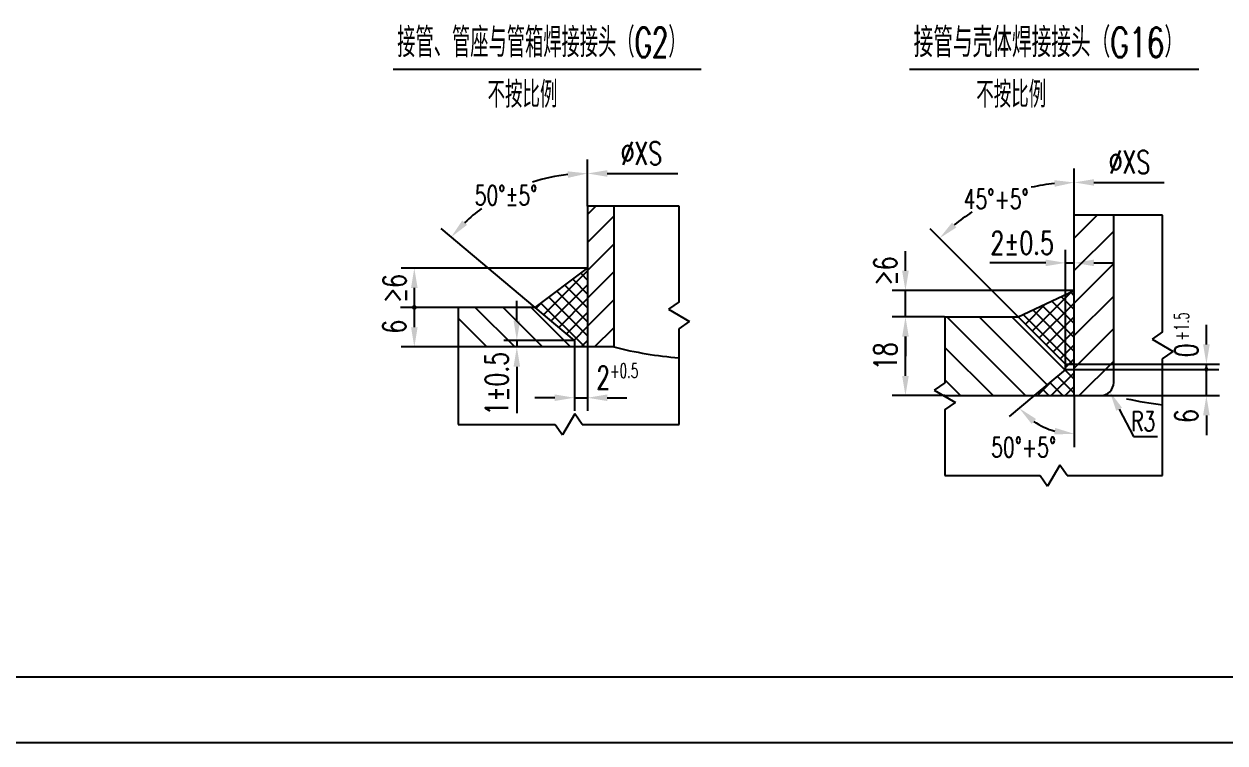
# Model space of a CAD drawing. Extents: x -330 to 591, y 748 to 1407.
# Drawn here: x -125.1 to 57.7, y 748.1 to 857.5 of the extents above; entities that cross this region are included whole.
import ezdxf

# ---------------------------------------------------------------- set-up
doc = ezdxf.new("R2010")
doc.units = 0
doc.header["$LTSCALE"] = 11
doc.header["$MEASUREMENT"] = 0
doc.layers.get('DEFPOINTS').update_dxf_attribs({"linetype": 'CONTINUOUS'})
doc.layers.add('1', color=1, linetype='CONTINUOUS')
doc.styles.add('HZTXT', font='romans.shx', dxfattribs={"width": 0.7, "bigfont": 'hzj.shx'})
doc.styles.get("Standard").update_dxf_attribs({"font": 'SimSun.ttf', "width": 0.7})
doc.dimstyles.get("Standard").update_dxf_attribs({"dimtxt": 0.18, "dimasz": 0.18, "dimexe": 0.18, "dimexo": 0.0625, "dimgap": 0.09, "dimtad": 0, "dimtih": 1, "dimtoh": 1, "dimdec": 4, "dimzin": 0, "dimdsep": 46, "dimtxsty": 'Standard', "dimcen": 0.09, "dimadec": 0, "dimazin": 0, "dimtfac": 1, "dimtdec": 4, "dimtofl": 0, "dimtmove": 0, "dimatfit": 3, "dimfxl": 0, "dimtolj": 1, "dimtzin": 0, "dimarcsym": 0})
doc.dimstyles.new('STANDARD$2', dxfattribs={"dimtxt": 3.5, "dimasz": 3, "dimexe": 2, "dimexo": 0, "dimgap": 1.3, "dimtad": 1, "dimtih": 1, "dimtoh": 1, "dimdec": 4, "dimlfac": 4, "dimdsep": 46, "dimtxsty": 'HZTXT', "dimcen": 0.1, "dimclrd": 4, "dimclre": 4, "dimclrt": 256, "dimadec": 0, "dimazin": 0, "dimtfac": 0.571429, "dimtdec": 4, "dimtix": 1, "dimtmove": 2, "dimatfit": 3, "dimfxl": 0, "dimtvp": 2, "dimtolj": 1, "dimtzin": 0, "dimlwd": -1, "dimlwe": -1, "dimarcsym": 0})

# ---------------------------------------------------------------- blocks, each defined once
blk = doc.blocks.new('*D112')
at = {"layer": '1', "color": 4}
for p, q in [((28.6, 800.9), (24.83, 797.73)), ((34.74, 800.88), (34.74, 793.11))]:
    blk.add_line(p, q, dxfattribs=at)
blk.add_arc((34.74, 806.05), 10.94, 235.7658, 254.2342, dxfattribs=at)
for points in [[(28.25, 796.63), (28.92, 797.38), (26.36, 799.02)], [(31.84, 796.02), (31.7, 795.03), (34.74, 795.11)]]:
    blk.add_solid(points, dxfattribs=at)
at = {"layer": 'DEFPOINTS', "color": 0}
for p in [(34.74, 828.4), (33.41, 804.93), (28.64, 800.93), (34.74, 800.93), (31.6, 795.57)]:
    blk.add_point(p, dxfattribs=at)
at = {"layer": '1', "color": 4, "insert": (27.03, 793.08), "char_height": 3, "attachment_point": 5, "style": 'HZTXT'}
blk.add_mtext('\\A1;50%%D+5%%D', dxfattribs=at)
blk = doc.blocks.new('*D111')
at = {"layer": '1', "color": 4, "lineweight": -2}
for p, q in [((33.41, 805.78), (33.41, 823.14)), ((34.74, 821.19), (34.74, 823.14)), ((30.41, 821.14), (27.41, 821.14)), ((33.41, 821.14), (34.74, 821.14)), ((37.74, 821.14), (40.74, 821.14))]:
    blk.add_line(p, q, dxfattribs=at)
at = {"layer": '1', "color": 4}
for points in [[(30.41, 821.64), (30.41, 820.64), (33.41, 821.14)], [(37.74, 821.64), (37.74, 820.64), (34.74, 821.14)]]:
    blk.add_solid(points, dxfattribs=at)
at = {"layer": 'DEFPOINTS', "color": 0}
for p in [(34.74, 821.14), (34.74, 821.14), (33.41, 805.73)]:
    blk.add_point(p, dxfattribs=at)
at = {"layer": '1', "color": 4, "insert": (26.8, 824.19), "char_height": 3.5, "attachment_point": 5, "style": 'HZTXT'}
blk.add_mtext('\\A1;2%%P0.5', dxfattribs=at)
blk = doc.blocks.new('*D110')
at = {"layer": '1', "color": 4, "lineweight": -2}
for p, q in [((9.05, 819.93), (9.05, 822.93)), ((34.69, 816.93), (7.05, 816.93)), ((9.05, 812.93), (9.05, 816.93)), ((9.05, 809.93), (9.05, 806.93))]:
    blk.add_line(p, q, dxfattribs=at)
at = {"layer": '1', "color": 4}
for points in [[(8.55, 819.93), (9.55, 819.93), (9.05, 816.93)], [(8.55, 809.93), (9.55, 809.93), (9.05, 812.93)]]:
    blk.add_solid(points, dxfattribs=at)
at = {"layer": 'DEFPOINTS', "color": 0}
for p in [(9.05, 816.93), (34.74, 816.93), (15.03, 812.93)]:
    blk.add_point(p, dxfattribs=at)
at = {"layer": '1', "color": 4, "insert": (6, 819.9), "char_height": 3.5, "attachment_point": 5, "rotation": 90, "style": 'HZTXT'}
blk.add_mtext('\\A1;≥6', dxfattribs=at)
blk = doc.blocks.new('*D109')
at = {"layer": '1', "color": 4}
blk.add_line((26.17, 812.96), (12.83, 826.31), dxfattribs=at)
for start, end in [(95.9322, 103.0423), (122.4117, 129.0678)]:
    blk.add_arc((34.74, 804.4), 28.99, start, end, dxfattribs=at)
for points in [[(31.72, 833.73), (31.77, 832.73), (34.74, 833.38)], [(16.8, 826.53), (16.14, 827.27), (14.24, 824.89)]]:
    blk.add_solid(points, dxfattribs=at)
at = {"layer": 'DEFPOINTS', "color": 0}
for p in [(34.74, 835.49), (27.24, 832.4), (34.74, 828.4), (26.21, 812.93), (33.41, 805.73)]:
    blk.add_point(p, dxfattribs=at)
at = {"layer": '1', "color": 4, "insert": (22.85, 830.87), "char_height": 3, "attachment_point": 5, "style": 'HZTXT'}
blk.add_mtext('\\A1;45%%D+5%%D', dxfattribs=at)
blk = doc.blocks.new('*D108')
at = {"layer": '1', "color": 4, "lineweight": -2}
for p, q in [((-39.38, 820.34), (-67.69, 820.34)), ((-65.69, 817.34), (-65.69, 811.34)), ((-59.08, 808.34), (-67.69, 808.34))]:
    blk.add_line(p, q, dxfattribs=at)
at = {"layer": '1', "color": 4}
for points in [[(-66.19, 817.34), (-65.19, 817.34), (-65.69, 820.34)], [(-66.19, 811.34), (-65.19, 811.34), (-65.69, 808.34)]]:
    blk.add_solid(points, dxfattribs=at)
at = {"layer": 'DEFPOINTS', "color": 0}
for p in [(-39.33, 820.34), (-65.69, 808.34), (-59.03, 808.34)]:
    blk.add_point(p, dxfattribs=at)
at = {"layer": '1', "color": 4, "insert": (-68.74, 811.41), "char_height": 3.5, "attachment_point": 5, "rotation": 90, "style": 'HZTXT'}
blk.add_mtext('\\A1;6', dxfattribs=at)
blk = doc.blocks.new('*D107')
at = {"layer": '1', "color": 4}
blk.add_line((-47.32, 814.37), (-61.61, 826.36), dxfattribs=at)
for start, end in [(96.3484, 107.9998), (126.544, 133.6516)]:
    blk.add_arc((-39.33, 807.66), 27.09, start, end, dxfattribs=at)
for points in [[(-42.35, 835.08), (-42.29, 834.09), (-39.33, 834.75)], [(-57.66, 826.92), (-58.39, 827.6), (-60.08, 825.07)]]:
    blk.add_solid(points, dxfattribs=at)
at = {"layer": 'DEFPOINTS', "color": 0}
for p in [(-39.33, 836.86), (-47.1, 833.61), (-39.33, 829.77), (-47.29, 814.34), (-41.33, 809.34)]:
    blk.add_point(p, dxfattribs=at)
at = {"layer": '1', "color": 4, "insert": (-51.74, 831.42), "char_height": 3, "attachment_point": 5, "style": 'HZTXT'}
blk.add_mtext('\\A1;50%%D%%P5%%D', dxfattribs=at)
blk = doc.blocks.new('*D106')
at = {"layer": '1', "color": 4, "lineweight": -2}
for p, q in [((-41.33, 808.29), (-41.33, 798.61)), ((-39.33, 808.29), (-39.33, 798.61)), ((-44.33, 800.61), (-47.33, 800.61)), ((-41.33, 800.61), (-39.33, 800.61)), ((-36.33, 800.61), (-33.33, 800.61))]:
    blk.add_line(p, q, dxfattribs=at)
at = {"layer": '1', "color": 4}
for points in [[(-44.33, 801.11), (-44.33, 800.11), (-41.33, 800.61)], [(-36.33, 801.11), (-36.33, 800.11), (-39.33, 800.61)]]:
    blk.add_solid(points, dxfattribs=at)
at = {"layer": 'DEFPOINTS', "color": 0}
for p in [(-41.33, 808.34), (-39.33, 808.34), (-39.33, 800.61)]:
    blk.add_point(p, dxfattribs=at)
at = {"layer": '1', "color": 4, "insert": (-36.95, 803.66), "char_height": 3.5, "attachment_point": 5, "style": 'HZTXT'}
blk.add_mtext('\\A1;2', dxfattribs=at)
blk = doc.blocks.new('*D105')
at = {"layer": '1', "color": 4, "lineweight": -2}
for p, q in [((-50.09, 812.34), (-50.09, 815.34)), ((-41.38, 809.34), (-52.09, 809.34)), ((-49.69, 808.34), (-52.09, 808.34)), ((-50.09, 809.34), (-50.09, 808.34)), ((-50.09, 805.34), (-50.09, 802.34))]:
    blk.add_line(p, q, dxfattribs=at)
at = {"layer": '1', "color": 4}
for points in [[(-50.59, 812.34), (-49.59, 812.34), (-50.09, 809.34)], [(-50.59, 805.34), (-49.59, 805.34), (-50.09, 808.34)]]:
    blk.add_solid(points, dxfattribs=at)
at = {"layer": 'DEFPOINTS', "color": 0}
for p in [(-50.09, 808.34), (-49.64, 808.34), (-41.33, 809.34)]:
    blk.add_point(p, dxfattribs=at)
at = {"layer": '1', "color": 4, "insert": (-53.14, 802.75), "char_height": 3.5, "attachment_point": 5, "rotation": 90, "style": 'HZTXT'}
blk.add_mtext('\\A1;1%%P0.5', dxfattribs=at)
blk = doc.blocks.new('*D104')
at = {"layer": '1', "color": 4, "lineweight": -2}
for p, q in [((14.98, 812.93), (7.05, 812.93)), ((9.05, 803.93), (9.05, 809.93)), ((15.03, 800.93), (7.05, 800.93))]:
    blk.add_line(p, q, dxfattribs=at)
at = {"layer": '1', "color": 4}
for points in [[(8.55, 809.93), (9.55, 809.93), (9.05, 812.93)], [(8.55, 803.93), (9.55, 803.93), (9.05, 800.93)]]:
    blk.add_solid(points, dxfattribs=at)
at = {"layer": 'DEFPOINTS', "color": 0}
for p in [(9.05, 812.93), (15.03, 812.93), (15.08, 800.93)]:
    blk.add_point(p, dxfattribs=at)
at = {"layer": '1', "color": 4, "insert": (6, 806.93), "char_height": 3.5, "attachment_point": 5, "rotation": 90, "style": 'HZTXT'}
blk.add_mtext('\\A1;18', dxfattribs=at)
blk = doc.blocks.new('*D98')
at = {"layer": '1', "color": 4, "lineweight": -2}
for p, q in [((54.85, 808.73), (54.85, 811.73)), ((33.46, 805.73), (56.85, 805.73)), ((54.85, 800.93), (54.85, 805.73)), ((38.79, 800.93), (56.85, 800.93)), ((54.85, 797.93), (54.85, 794.93))]:
    blk.add_line(p, q, dxfattribs=at)
at = {"layer": '1', "color": 4}
for points in [[(54.35, 808.73), (55.35, 808.73), (54.85, 805.73)], [(54.35, 797.93), (55.35, 797.93), (54.85, 800.93)]]:
    blk.add_solid(points, dxfattribs=at)
at = {"layer": 'DEFPOINTS', "color": 0}
for p in [(33.41, 805.73), (54.85, 805.73), (38.74, 800.93)]:
    blk.add_point(p, dxfattribs=at)
at = {"layer": '1', "color": 4, "insert": (51.8, 797.81), "char_height": 3.5, "attachment_point": 5, "rotation": 90, "style": 'HZTXT'}
blk.add_mtext('\\A1;6', dxfattribs=at)

msp = doc.modelspace()

# ---------------------------------------------------------------- hatches: boundary and pattern name
at = {"layer": '1'}
h = msp.add_hatch(dxfattribs=at)
h.set_pattern_fill('_U', color=0, scale=3, angle=45, style=0, pattern_type=0)
h.set_pattern_definition([(45, (-392.2343, 106.4646), (-2.12132, 2.12132), [])])
h.paths.add_polyline_path([(-35.326636, 829.766423), (-39.326636, 829.766423), (-39.326636, 808.339278), (-35.326636, 808.339278)])
h = msp.add_hatch(dxfattribs=at)
h.set_pattern_fill('_U', color=0, scale=3.5, angle=45, style=0, pattern_type=0)
h.set_pattern_definition([(45, (-334.874, 178.126), (-2.474874, 2.474874), [])])
h.paths.add_polyline_path([(40.739217, 828.399099), (34.739217, 828.399099), (34.739217, 804.92834), (40.739217, 804.92834)])
h.paths.add_polyline_path([(34.739217, 804.92834), (34.739217, 800.92834), (38.739217, 800.92834, 0.4142135624), (40.739217, 802.92834), (40.739217, 804.92834)])
h = msp.add_hatch(dxfattribs=at)
h.set_pattern_fill('_U', color=0, scale=1.5, angle=45, style=0, double=1, pattern_type=0)
h.set_pattern_definition([(45, (-394.2995, 106.4646), (-1.0606602, 1.0606602), []), (135, (-394.2995, 106.4646), (-1.0606602, -1.0606602), [])])
h.paths.add_polyline_path([(-39.326636, 820.339278), (-47.285404, 814.339278), (-41.326636, 809.339278), (-41.326636, 808.339278), (-39.326636, 808.339278)])
h = msp.add_hatch(dxfattribs=at)
h.set_pattern_fill('_U', color=0, scale=1.5, angle=45, style=0, double=1, pattern_type=0)
h.set_pattern_definition([(45, (-334.8741, 178.1259), (-1.0606602, 1.0606602), []), (135, (-334.8741, 178.1259), (-1.0606602, -1.0606602), [])])
h.paths.add_polyline_path([(26.206217, 812.92834), (33.406217, 805.72834), (33.406217, 804.92834), (34.739217, 804.92834), (34.739217, 816.92834)])
h.paths.add_polyline_path([(28.639202, 800.92834), (34.739217, 800.92834), (34.739217, 804.92834), (33.406217, 804.92834)])
h = msp.add_hatch(dxfattribs=at)
h.set_pattern_fill('_U', color=0, scale=3, angle=315, style=0, pattern_type=0)
h.set_pattern_definition([(315, (-392.2343, 106.4646), (2.12132, 2.12132), [])])
h.paths.add_polyline_path([(-59.031246, 814.339278), (-59.031246, 808.339278), (-41.326636, 808.339278), (-41.326636, 809.339278), (-47.285404, 814.339278)])
h = msp.add_hatch(dxfattribs=at)
h.set_pattern_fill('_U', color=0, scale=3.5, angle=315, style=0, pattern_type=0)
h.set_pattern_definition([(315, (-334.874, 178.126), (2.474874, 2.474874), [])])
h.paths.add_polyline_path([(15.034607, 802.800923), (15.799904, 802.120232), (15.084845, 800.92834), (28.639202, 800.92834), (33.406217, 804.92834), (33.406217, 805.72834), (26.206217, 812.92834), (15.034607, 812.92834)])

# ---------------------------------------------------------------- linework, layer by layer
at = {"layer": '1', "color": 0}
for p, q in [((-68.917355, 850.634599), (-22.015611, 850.634599)), ((9.644011, 850.634599), (53.704591, 850.634599)), ((-39.326636, 829.766423), (-39.326636, 836.857362)), ((34.739217, 828.399099), (34.739217, 835.490037)), ((-36.326636, 834.750752), (-25.566461, 834.750752)), ((37.739217, 833.383427), (48.427214, 833.383427)), ((-39.326636, 829.766423), (-39.326636, 808.339278)), ((-25.408003, 829.766423), (-39.326636, 829.766423)), ((-35.326636, 829.766423), (-35.326636, 808.339278)), ((-25.408003, 815.212604), (-25.408003, 829.766423)), ((34.739217, 800.92834), (34.739217, 828.399099)), ((48.182273, 828.399099), (34.739217, 828.399099)), ((40.739217, 802.92834), (40.739217, 828.399099)), ((48.182273, 810.63242), (48.182273, 828.399099)), ((27.406217, 821.139011), (21.896199, 821.139011)), ((-47.285404, 814.339278), (-39.326636, 820.339278)), ((-25.408003, 815.212604), (-27.01532, 814.098738)), ((26.206217, 812.92834), (34.739217, 816.92834)), ((-59.031246, 814.339278), (-67.768844, 814.339278)), ((-47.285404, 814.339278), (-59.031246, 814.339278)), ((-59.031246, 814.339278), (-59.031246, 796.553903)), ((-41.326636, 809.339278), (-47.285404, 814.339278)), ((-27.01532, 814.098738), (-23.800687, 812.221589)), ((-25.408003, 811.107722), (-23.800687, 812.221589)), ((15.034607, 812.92834), (15.034607, 802.897041)), ((15.034607, 812.92834), (26.206217, 812.92834)), ((33.406217, 805.72834), (26.206217, 812.92834)), ((-25.408003, 796.553903), (-25.408003, 811.107722)), ((48.182273, 810.63242), (46.574956, 809.518554)), ((-35.326636, 808.339278), (-59.031246, 808.339278)), ((-41.326636, 809.339278), (-41.326636, 808.339278)), ((46.574956, 809.518554), (49.789589, 807.641405)), ((48.182273, 806.527538), (49.789589, 807.641405)), ((48.182273, 788.760859), (48.182273, 806.527538)), ((33.406217, 804.92834), (28.639202, 800.92834)), ((33.406217, 804.92834), (33.406217, 805.72834)), ((33.406217, 804.92834), (56.757141, 804.92834)), ((-50.085988, 802.339278), (-50.085988, 798.246128)), ((15.034607, 802.897041), (13.42729, 801.783174)), ((13.42729, 801.783174), (16.641923, 799.906025)), ((14.891201, 800.92834), (38.739217, 800.92834)), ((15.034607, 798.792158), (16.641923, 799.906025)), ((15.034607, 798.792158), (15.034607, 788.760859)), ((41.564331, 798.866606), (43.77481, 794.718696)), ((-41.28105, 798.161219), (-43.158199, 794.946586)), ((-40.167184, 796.553903), (-41.28105, 798.161219)), ((-59.031246, 796.553903), (-44.272066, 796.553903)), ((-44.272066, 796.553903), (-43.158199, 794.946586)), ((-40.167184, 796.553903), (-25.408003, 796.553903)), ((43.77481, 794.718696), (47.401761, 794.718696)), ((32.547014, 790.368176), (30.669865, 787.153543)), ((33.660881, 788.760859), (32.547014, 790.368176)), ((15.034607, 788.760859), (29.555998, 788.760859)), ((29.555998, 788.760859), (30.669865, 787.153543)), ((33.660881, 788.760859), (48.182273, 788.760859)), ((581.319001, 758.050472), (-304.680999, 758.050472)), ((591.319001, 748.050472), (-329.680999, 748.050472))]:
    msp.add_line(p, q, dxfattribs=at)
for centre, radius, start, end in [((-65.69475, 814.339278), 0.225, 0, 180), ((-65.69475, 814.339278), 0.225, 180, 0), ((-20.808626, 865.228905), 58.71288, 255.68389934, 265.50703021), ((54.845355, 804.92834), 0.175, 0, 180), ((54.845355, 804.92834), 0.175, 180, 0), ((38.739217, 802.92834), 2, 270, 0), ((55.257227, 857.817966), 58.71288, 257.64149456, 263.07898869)]:
    msp.add_arc(centre, radius, start, end, dxfattribs=at)
for points in [[(-36.326636, 834.250752), (-36.326636, 835.250752), (-39.326636, 834.750752)], [(37.739217, 832.883427), (37.739217, 833.883427), (34.739217, 833.383427)], [(41.123077, 798.631456), (42.005584, 799.101756), (40.15343, 801.514126)]]:
    msp.add_solid(points, dxfattribs=at)

# ---------------------------------------------------------------- texts
at = {"layer": '1', "color": 0, "style": 'HZTXT'}
for s, height, width, p in [('接管、管座与管箱焊接接头（G2）', 4.5, 0.65, (-68.293396, 852.450708)), ('接管与壳体焊接接头（G16）', 4.5, 0.7, (10.299499, 852.450708)), ('不按比例', 4, 0.7, (-54.544707, 844.771877)), ('不按比例', 4, 0.7, (19.829707, 844.771877)), ('%%CXS', 3.5, 0.7, (-34.285629, 836.091323)), ('%%CXS', 3.5, 0.7, (39.994188, 834.723998)), ('+0.5', 2.2, 0.6, (-35.912231, 803.631739)), ('R3', 3, 0.7, (43.381362, 795.53998))]:
    msp.add_text(s, height=height, dxfattribs=dict(at, width=width)).set_placement(p)
for s, height, width, p in [('≥6', 3.5, 0.7, (-66.955211, 815.023158)), ('+1.5', 2.2, 0.6, (52.162058, 809.313304)), ('0', 3.5, 0.7, (53.543242, 806.779695))]:
    msp.add_text(s, height=height, rotation=90, dxfattribs=dict(at, width=width)).set_placement(p)

# ---------------------------------------------------------------- dimensions: what is measured, and where the dimension line sits
at = {"layer": '1', "color": 0}
for base, line1, line2, text, picture, middle in [((-47.096042, 833.612701), ((-39.326636, 829.766423), (-39.326636, 836.857362)), ((-41.326636, 809.339278), (-47.285404, 814.339278)), '50%%D%%P5%%D', '*D107', (-51.735055, 831.424914)), ((27.236547, 832.395682), ((34.739217, 828.399099), (34.739217, 835.490037)), ((33.406217, 805.72834), (26.206217, 812.92834)), '45%%D+5%%D', '*D109', (22.847452, 830.867613)), ((31.60244, 795.569295), ((34.739217, 800.92834), (34.739217, 828.399099)), ((33.406217, 804.92834), (28.639202, 800.92834)), '50%%D+5%%D', '*D112', (27.031372, 793.083848))]:
    dim = msp.add_angular_dim_2l(base=base, line1=line1, line2=line2, text=text, dimstyle='STANDARD$2', override={"dimtxt": 3, "dimasz": 3, "dimexe": 2, "dimexo": 0.05, "dimgap": 0.5, "dimtad": 1, "dimtih": 0, "dimtoh": 0, "dimzin": 8, "dimtxsty": 'HZTXT', "dimcen": 0.1, "dimclrd": 4, "dimclre": 4, "dimclrt": 4, "dimadec": 4, "dimazin": 2, "dimtfac": 0.571429, "dimtix": 1, "dimtofl": 1, "dimtmove": 1, "dimtvp": 2}, dxfattribs=at)
    dim.commit()
    dim.dimension.update_dxf_attribs({"geometry": picture, "text_midpoint": middle, "dimtype": 162})
for base, p1, p2, text, picture, middle in [((34.739217, 821.139011), (33.406217, 805.72834), (34.739217, 821.139011), '2%%P0.5', '*D111', (26.795597, 821.139011)), ((-39.326636, 800.606943), (-41.326636, 808.339278), (-39.326636, 808.339278), '2', '*D106', (-36.945734, 800.606943))]:
    dim = msp.add_linear_dim(base=base, p1=p1, p2=p2, text=text, dimstyle='Standard', override={"dimtxt": 3.5, "dimasz": 3, "dimexe": 2, "dimexo": 0.05, "dimgap": 1.3, "dimtad": 1, "dimtih": 0, "dimtoh": 0, "dimzin": 8, "dimtxsty": 'HZTXT', "dimcen": 0.1, "dimclrd": 4, "dimclre": 4, "dimclrt": 4, "dimtfac": 0.571429, "dimtix": 1, "dimtofl": 1, "dimtmove": 1, "dimtvp": 2}, dxfattribs=at)
    dim.commit()
    dim.dimension.update_dxf_attribs({"geometry": picture, "text_midpoint": middle, "dimtype": 160})
for base, p1, p2, text, override, picture, middle in [((9.0458, 816.92834), (15.034607, 812.92834), (34.739217, 816.92834), '≥6', {"dimtxt": 3.5, "dimasz": 3, "dimexe": 2, "dimexo": 0.05, "dimgap": 1.3, "dimtad": 1, "dimtih": 0, "dimtoh": 0, "dimzin": 8, "dimtxsty": 'HZTXT', "dimcen": 0.1, "dimse1": 1, "dimclrd": 4, "dimclre": 4, "dimclrt": 4, "dimtfac": 0.571429, "dimtix": 1, "dimtofl": 1, "dimtmove": 1, "dimtvp": 2}, '*D110', (9.0458, 819.904714)), ((-65.69475, 808.339278), (-39.326636, 820.339278), (-59.031246, 808.339278), '6', {"dimtxt": 3.5, "dimasz": 3, "dimexe": 2, "dimexo": 0.05, "dimgap": 1.3, "dimtad": 1, "dimtih": 0, "dimtoh": 0, "dimzin": 8, "dimtxsty": 'HZTXT', "dimcen": 0.1, "dimclrd": 4, "dimclre": 4, "dimclrt": 4, "dimtfac": 0.571429, "dimtix": 1, "dimtofl": 1, "dimatfit": 0, "dimtvp": 2}, '*D108', (-65.69475, 811.406619)), ((-50.085988, 808.339278), (-41.326636, 809.339278), (-49.643059, 808.339278), '1%%P0.5', {"dimtxt": 3.5, "dimasz": 3, "dimexe": 2, "dimexo": 0.05, "dimgap": 1.3, "dimtad": 1, "dimtih": 0, "dimtoh": 0, "dimzin": 8, "dimtxsty": 'HZTXT', "dimcen": 0.1, "dimclrd": 4, "dimclre": 4, "dimclrt": 4, "dimtfac": 0.571429, "dimtix": 1, "dimtofl": 1, "dimtmove": 1, "dimtvp": 2}, '*D105', (-50.085988, 802.746431)), ((54.845355, 805.72834), (38.739217, 800.92834), (33.406217, 805.72834), '6', {"dimtxt": 3.5, "dimasz": 3, "dimexe": 2, "dimexo": 0.05, "dimgap": 1.3, "dimtad": 1, "dimtih": 0, "dimtoh": 0, "dimzin": 8, "dimtxsty": 'HZTXT', "dimcen": 0.1, "dimclrd": 4, "dimclre": 4, "dimclrt": 4, "dimtfac": 0.571429, "dimtix": 1, "dimtofl": 1, "dimtmove": 1, "dimtvp": 2}, '*D98', (54.845355, 797.807043))]:
    dim = msp.add_linear_dim(base=base, p1=p1, p2=p2, angle=90, text=text, dimstyle='Standard', override=override, dxfattribs=at)
    dim.commit()
    dim.dimension.update_dxf_attribs({"geometry": picture, "text_midpoint": middle, "dimtype": 160})
dim = msp.add_linear_dim(base=(9.0458, 812.92834), p1=(15.084845, 800.92834), p2=(15.034607, 812.92834), angle=90, dimstyle='Standard', override={"dimtxt": 3.5, "dimasz": 3, "dimexe": 2, "dimexo": 0.05, "dimgap": 1.3, "dimtad": 1, "dimtih": 0, "dimtoh": 0, "dimlfac": 1.5, "dimzin": 8, "dimtxsty": 'HZTXT', "dimcen": 0.1, "dimclrd": 4, "dimclre": 4, "dimclrt": 4, "dimtfac": 0.571429, "dimtix": 1, "dimtofl": 1, "dimtmove": 1, "dimtvp": 2}, dxfattribs=at)
dim.commit()
dim.dimension.update_dxf_attribs({"geometry": '*D104', "text_midpoint": (5.9958, 806.92834)})

doc.saveas('drawing.dxf')
